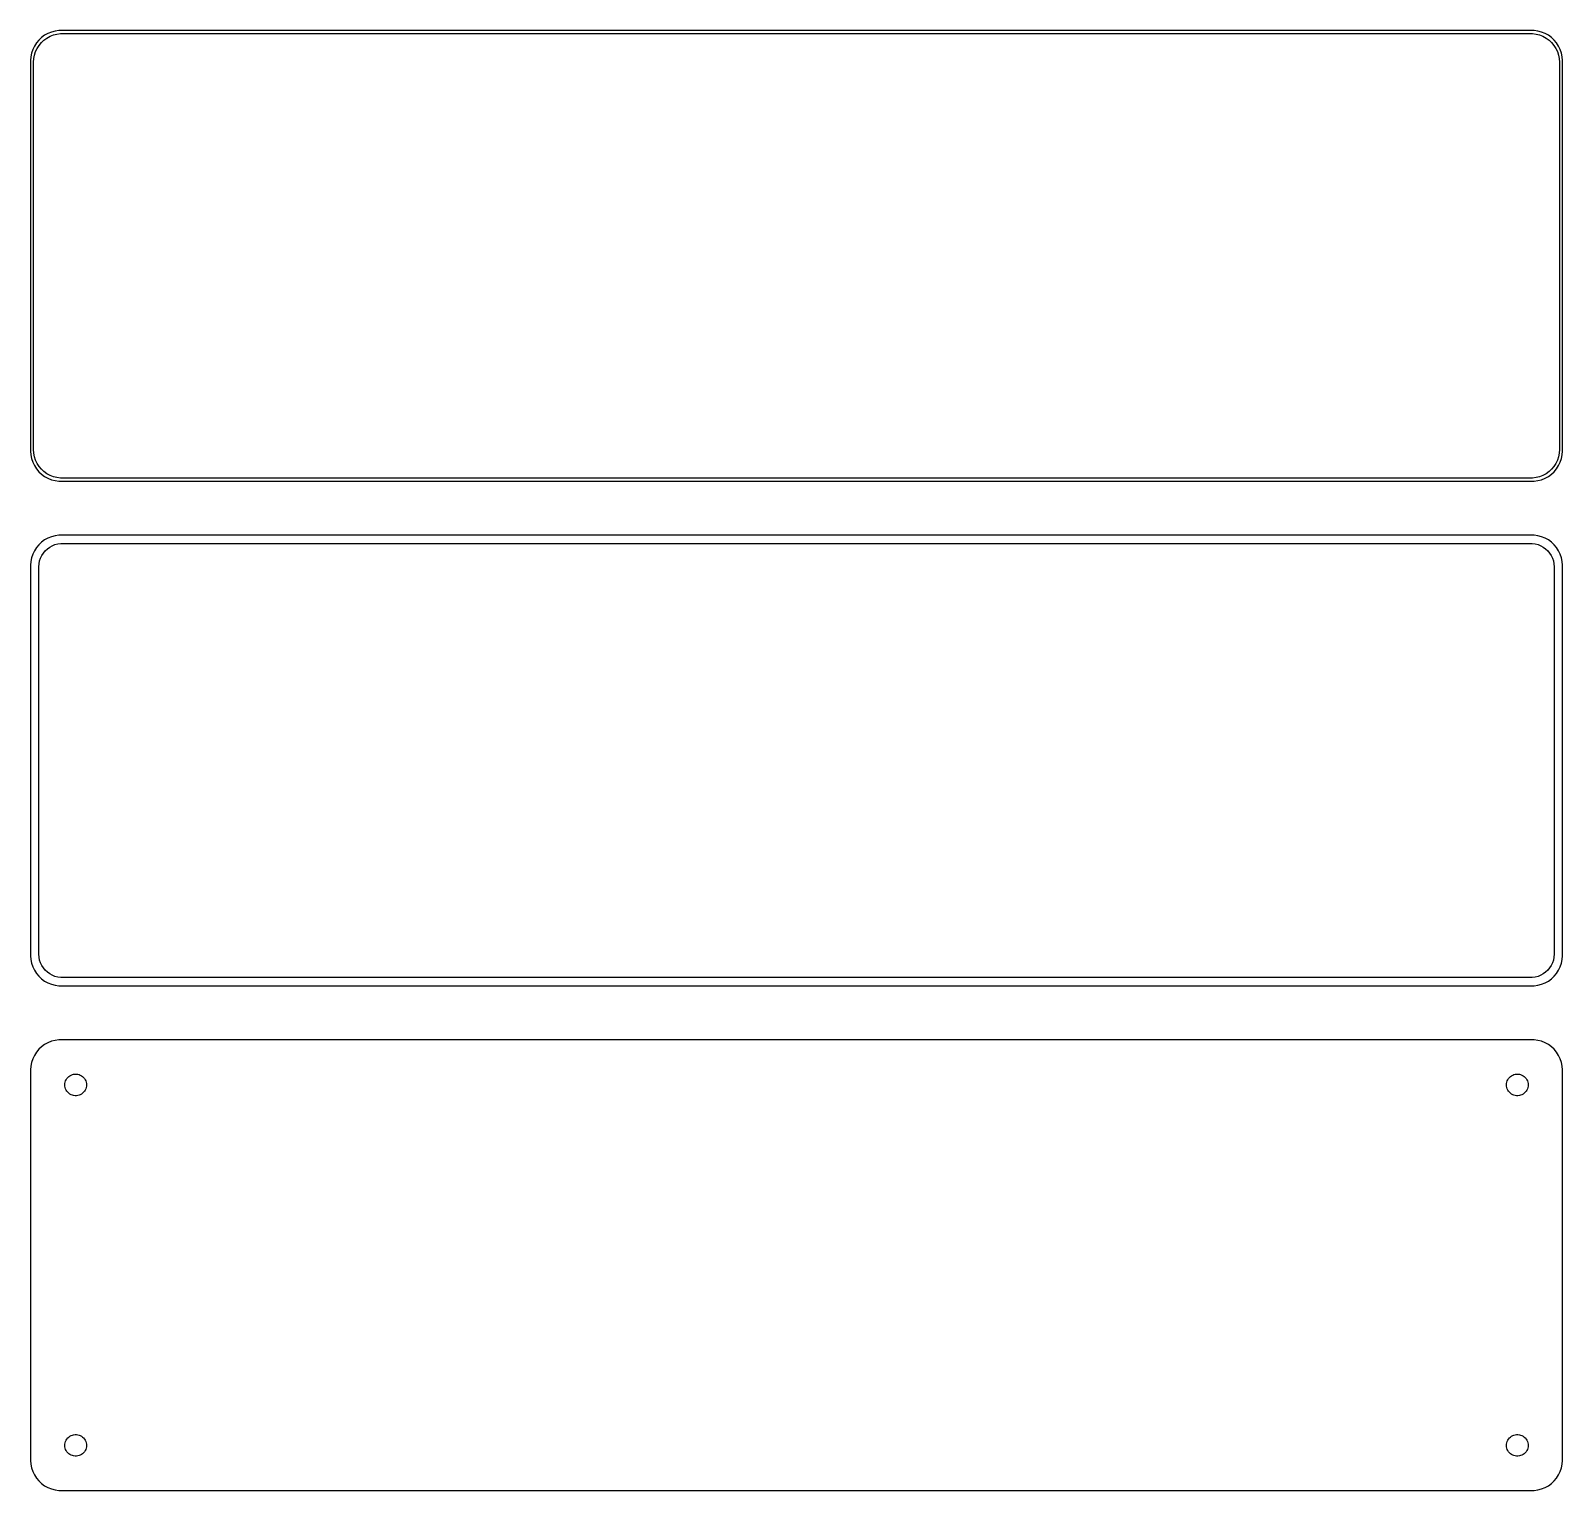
# Model space of a CAD drawing. Header units: metres. Extents: x -128 to 128, y 131 to 373.
import ezdxf

# ---------------------------------------------------------------- set-up
doc = ezdxf.new("R2010")
doc.units = ezdxf.units.M

msp = doc.modelspace()

# ---------------------------------------------------------------- linework, layer by layer
for p, q in [((-125.687, 372.353), (-126.145, 371.923)), ((-125.179, 372.722), (-125.687, 372.353)), ((-124.629, 373.024), (-125.179, 372.722)), ((-124.795, 372.261), (-124.272, 372.548)), ((-124.045, 373.255), (-124.629, 373.024)), ((-124.272, 372.548), (-123.718, 372.768)), ((-123.437, 373.411), (-124.045, 373.255)), ((-123.718, 372.768), (-123.14, 372.916)), ((-122.814, 373.49), (-123.437, 373.411)), ((-123.14, 372.916), (-122.548, 372.991)), ((122.814, 373.49), (-122.814, 373.49)), ((-122.548, 372.991), (122.548, 372.991)), ((122.548, 372.991), (123.14, 372.916)), ((123.437, 373.411), (122.814, 373.49)), ((123.14, 372.916), (123.718, 372.768)), ((124.045, 373.255), (123.437, 373.411)), ((123.718, 372.768), (124.272, 372.548)), ((124.629, 373.024), (124.045, 373.255)), ((124.272, 372.548), (124.795, 372.261)), ((125.179, 372.722), (124.629, 373.024)), ((125.687, 372.353), (125.179, 372.722)), ((126.145, 371.923), (125.687, 372.353)), ((-127.149, 370.341), (-127.343, 369.743)), ((-126.882, 370.909), (-127.149, 370.341)), ((-126.545, 371.439), (-126.882, 370.909)), ((-126.851, 369.431), (-126.666, 369.999)), ((-126.666, 369.999), (-126.412, 370.538)), ((-126.145, 371.923), (-126.545, 371.439)), ((-126.412, 370.538), (-126.093, 371.042)), ((-126.093, 371.042), (-125.713, 371.502)), ((-125.713, 371.502), (-125.278, 371.91)), ((-125.278, 371.91), (-124.795, 372.261)), ((124.795, 372.261), (125.278, 371.91)), ((125.278, 371.91), (125.713, 371.502)), ((125.713, 371.502), (126.093, 371.042)), ((126.093, 371.042), (126.412, 370.538)), ((126.545, 371.439), (126.145, 371.923)), ((126.412, 370.538), (126.666, 369.999)), ((126.882, 370.909), (126.545, 371.439)), ((126.666, 369.999), (126.851, 369.431)), ((127.149, 370.341), (126.882, 370.909)), ((127.343, 369.743), (127.149, 370.341)), ((-127.461, 369.127), (-127.5, 368.5)), ((-127.5, 368.5), (-127.5, 303.5)), ((-127.343, 369.743), (-127.461, 369.127)), ((-127, 368.25), (-126.963, 368.845)), ((-127, 303.75), (-127, 368.25)), ((-126.963, 368.845), (-126.851, 369.431)), ((126.851, 369.431), (126.963, 368.845)), ((126.963, 368.845), (127, 368.25)), ((127, 368.25), (127, 303.75)), ((127.461, 369.127), (127.343, 369.743)), ((127.5, 368.5), (127.461, 369.127)), ((127.5, 303.5), (127.5, 368.5)), ((-127.5, 303.5), (-127.461, 302.873)), ((-126.963, 303.155), (-127, 303.75)), ((127, 303.75), (126.963, 303.155)), ((127.461, 302.873), (127.5, 303.5)), ((-127.461, 302.873), (-127.343, 302.257)), ((-127.343, 302.257), (-127.149, 301.659)), ((-127.149, 301.659), (-126.882, 301.091)), ((-126.851, 302.569), (-126.963, 303.155)), ((-126.882, 301.091), (-126.545, 300.561)), ((-126.666, 302.001), (-126.851, 302.569)), ((-126.412, 301.462), (-126.666, 302.001)), ((-126.093, 300.958), (-126.412, 301.462)), ((-125.713, 300.498), (-126.093, 300.958)), ((126.093, 300.958), (125.713, 300.498)), ((126.412, 301.462), (126.093, 300.958)), ((126.666, 302.001), (126.412, 301.462)), ((126.545, 300.561), (126.882, 301.091)), ((126.851, 302.569), (126.666, 302.001)), ((126.963, 303.155), (126.851, 302.569)), ((126.882, 301.091), (127.149, 301.659)), ((127.149, 301.659), (127.343, 302.257)), ((127.343, 302.257), (127.461, 302.873)), ((-126.545, 300.561), (-126.145, 300.077)), ((-126.145, 300.077), (-125.687, 299.647)), ((-125.278, 300.09), (-125.713, 300.498)), ((-125.687, 299.647), (-125.179, 299.278)), ((-124.795, 299.739), (-125.278, 300.09)), ((-125.179, 299.278), (-124.629, 298.976)), ((-124.272, 299.452), (-124.795, 299.739)), ((-124.629, 298.976), (-124.045, 298.745)), ((-123.718, 299.232), (-124.272, 299.452)), ((-124.045, 298.745), (-123.437, 298.589)), ((-123.14, 299.084), (-123.718, 299.232)), ((-123.437, 298.589), (-122.814, 298.51)), ((-122.548, 299.009), (-123.14, 299.084)), ((-122.814, 298.51), (122.814, 298.51)), ((122.548, 299.009), (-122.548, 299.009)), ((123.14, 299.084), (122.548, 299.009)), ((122.814, 298.51), (123.437, 298.589)), ((123.718, 299.232), (123.14, 299.084)), ((123.437, 298.589), (124.045, 298.745)), ((124.272, 299.452), (123.718, 299.232)), ((124.045, 298.745), (124.629, 298.976)), ((124.795, 299.739), (124.272, 299.452)), ((124.629, 298.976), (125.179, 299.278)), ((125.278, 300.09), (124.795, 299.739)), ((125.179, 299.278), (125.687, 299.647)), ((125.713, 300.498), (125.278, 300.09)), ((125.687, 299.647), (126.145, 300.077)), ((126.145, 300.077), (126.545, 300.561)), ((-125.687, 288.353), (-126.145, 287.923)), ((-125.179, 288.722), (-125.687, 288.353)), ((-124.629, 289.024), (-125.179, 288.722)), ((-124.045, 289.255), (-124.629, 289.024)), ((-123.437, 289.411), (-124.045, 289.255)), ((-122.814, 289.49), (-123.437, 289.411)), ((122.814, 289.49), (-122.814, 289.49)), ((123.437, 289.411), (122.814, 289.49)), ((124.045, 289.255), (123.437, 289.411)), ((124.629, 289.024), (124.045, 289.255)), ((125.179, 288.722), (124.629, 289.024)), ((125.687, 288.353), (125.179, 288.722)), ((126.145, 287.923), (125.687, 288.353)), ((-127.343, 285.743), (-127.461, 285.127)), ((-127.149, 286.341), (-127.343, 285.743)), ((-126.882, 286.909), (-127.149, 286.341)), ((-126.545, 287.439), (-126.882, 286.909)), ((-126.145, 287.923), (-126.545, 287.439)), ((-125.998, 285.212), (-125.848, 285.674)), ((-125.848, 285.674), (-125.641, 286.114)), ((-125.641, 286.114), (-125.38, 286.524)), ((-125.38, 286.524), (-125.071, 286.899)), ((-125.071, 286.899), (-124.716, 287.231)), ((-124.716, 287.231), (-124.323, 287.517)), ((-124.323, 287.517), (-123.898, 287.751)), ((-123.898, 287.751), (-123.446, 287.93)), ((-123.446, 287.93), (-122.975, 288.051)), ((-122.975, 288.051), (-122.493, 288.112)), ((-122.493, 288.112), (122.493, 288.112)), ((122.493, 288.112), (122.975, 288.051)), ((122.975, 288.051), (123.446, 287.93)), ((123.446, 287.93), (123.898, 287.751)), ((123.898, 287.751), (124.323, 287.517)), ((124.323, 287.517), (124.716, 287.231)), ((124.716, 287.231), (125.071, 286.899)), ((125.071, 286.899), (125.38, 286.524)), ((125.38, 286.524), (125.641, 286.114)), ((125.641, 286.114), (125.848, 285.674)), ((125.848, 285.674), (125.998, 285.212)), ((126.545, 287.439), (126.145, 287.923)), ((126.882, 286.909), (126.545, 287.439)), ((127.149, 286.341), (126.882, 286.909)), ((127.343, 285.743), (127.149, 286.341)), ((127.461, 285.127), (127.343, 285.743)), ((-127.461, 285.127), (-127.5, 284.5)), ((-127.5, 284.5), (-127.5, 219.5)), ((-126.119, 284.25), (-126.089, 284.735)), ((-126.119, 219.75), (-126.119, 284.25)), ((-126.089, 284.735), (-125.998, 285.212)), ((125.998, 285.212), (126.089, 284.735)), ((126.089, 284.735), (126.119, 284.25)), ((126.119, 284.25), (126.119, 219.75)), ((127.5, 284.5), (127.461, 285.127)), ((127.5, 219.5), (127.5, 284.5)), ((-127.5, 219.5), (-127.461, 218.873)), ((-126.089, 219.265), (-126.119, 219.75)), ((126.119, 219.75), (126.089, 219.265)), ((127.461, 218.873), (127.5, 219.5)), ((-127.461, 218.873), (-127.343, 218.257)), ((-127.343, 218.257), (-127.149, 217.659)), ((-127.149, 217.659), (-126.882, 217.091)), ((-126.882, 217.091), (-126.545, 216.561)), ((-125.998, 218.788), (-126.089, 219.265)), ((-125.848, 218.326), (-125.998, 218.788)), ((-125.641, 217.886), (-125.848, 218.326)), ((-125.38, 217.476), (-125.641, 217.886)), ((-125.071, 217.101), (-125.38, 217.476)), ((-124.716, 216.769), (-125.071, 217.101)), ((-124.323, 216.483), (-124.716, 216.769)), ((124.716, 216.769), (124.323, 216.483)), ((125.071, 217.101), (124.716, 216.769)), ((125.38, 217.476), (125.071, 217.101)), ((125.641, 217.886), (125.38, 217.476)), ((125.848, 218.326), (125.641, 217.886)), ((125.998, 218.788), (125.848, 218.326)), ((126.089, 219.265), (125.998, 218.788)), ((126.545, 216.561), (126.882, 217.091)), ((126.882, 217.091), (127.149, 217.659)), ((127.149, 217.659), (127.343, 218.257)), ((127.343, 218.257), (127.461, 218.873)), ((-126.545, 216.561), (-126.145, 216.077)), ((-126.145, 216.077), (-125.687, 215.647)), ((-125.687, 215.647), (-125.179, 215.278)), ((-125.179, 215.278), (-124.629, 214.976)), ((-124.629, 214.976), (-124.045, 214.745)), ((-123.898, 216.249), (-124.323, 216.483)), ((-124.045, 214.745), (-123.437, 214.589)), ((-123.446, 216.07), (-123.898, 216.249)), ((-122.975, 215.949), (-123.446, 216.07)), ((-123.437, 214.589), (-122.814, 214.51)), ((-122.493, 215.888), (-122.975, 215.949)), ((-122.814, 214.51), (122.814, 214.51)), ((122.493, 215.888), (-122.493, 215.888)), ((122.975, 215.949), (122.493, 215.888)), ((122.814, 214.51), (123.437, 214.589)), ((123.446, 216.07), (122.975, 215.949)), ((123.437, 214.589), (124.045, 214.745)), ((123.898, 216.249), (123.446, 216.07)), ((124.323, 216.483), (123.898, 216.249)), ((124.045, 214.745), (124.629, 214.976)), ((124.629, 214.976), (125.179, 215.278)), ((125.179, 215.278), (125.687, 215.647)), ((125.687, 215.647), (126.145, 216.077)), ((126.145, 216.077), (126.545, 216.561)), ((-125.687, 204.353), (-126.145, 203.923)), ((-125.179, 204.722), (-125.687, 204.353)), ((-124.629, 205.024), (-125.179, 204.722)), ((-124.045, 205.255), (-124.629, 205.024)), ((-123.437, 205.411), (-124.045, 205.255)), ((-122.814, 205.49), (-123.437, 205.411)), ((122.814, 205.49), (-122.814, 205.49)), ((123.437, 205.411), (122.814, 205.49)), ((124.045, 205.255), (123.437, 205.411)), ((124.629, 205.024), (124.045, 205.255)), ((125.179, 204.722), (124.629, 205.024)), ((125.687, 204.353), (125.179, 204.722)), ((126.145, 203.923), (125.687, 204.353)), ((-127.343, 201.743), (-127.461, 201.127)), ((-127.149, 202.341), (-127.343, 201.743)), ((-126.882, 202.909), (-127.149, 202.341)), ((-126.545, 203.439), (-126.882, 202.909)), ((-126.145, 203.923), (-126.545, 203.439)), ((126.545, 203.439), (126.145, 203.923)), ((126.882, 202.909), (126.545, 203.439)), ((127.149, 202.341), (126.882, 202.909)), ((127.343, 201.743), (127.149, 202.341)), ((127.461, 201.127), (127.343, 201.743)), ((-127.461, 201.127), (-127.5, 200.5)), ((-127.5, 200.5), (-127.5, 135.5)), ((-121.577, 198.867), (-121.456, 199.058)), ((-121.456, 199.058), (-121.312, 199.232)), ((-121.312, 199.232), (-121.147, 199.387)), ((-121.147, 199.387), (-120.964, 199.52)), ((-120.964, 199.52), (-120.766, 199.629)), ((-120.766, 199.629), (-120.556, 199.712)), ((-120.556, 199.712), (-120.337, 199.768)), ((-120.337, 199.768), (-120.113, 199.796)), ((-120.113, 199.796), (-119.887, 199.796)), ((-119.887, 199.796), (-119.663, 199.768)), ((-119.663, 199.768), (-119.444, 199.712)), ((-119.444, 199.712), (-119.234, 199.629)), ((-119.234, 199.629), (-119.036, 199.52)), ((-119.036, 199.52), (-118.853, 199.387)), ((-118.853, 199.387), (-118.688, 199.232)), ((-118.688, 199.232), (-118.544, 199.058)), ((-118.544, 199.058), (-118.423, 198.867)), ((118.423, 198.867), (118.544, 199.058)), ((118.544, 199.058), (118.688, 199.232)), ((118.688, 199.232), (118.853, 199.387)), ((118.853, 199.387), (119.036, 199.52)), ((119.036, 199.52), (119.234, 199.629)), ((119.234, 199.629), (119.444, 199.712)), ((119.444, 199.712), (119.663, 199.768)), ((119.663, 199.768), (119.887, 199.796)), ((119.887, 199.796), (120.113, 199.796)), ((120.113, 199.796), (120.337, 199.768)), ((120.337, 199.768), (120.556, 199.712)), ((120.556, 199.712), (120.766, 199.629)), ((120.766, 199.629), (120.964, 199.52)), ((120.964, 199.52), (121.147, 199.387)), ((121.147, 199.387), (121.312, 199.232)), ((121.312, 199.232), (121.456, 199.058)), ((121.456, 199.058), (121.577, 198.867)), ((127.5, 200.5), (127.461, 201.127)), ((127.5, 135.5), (127.5, 200.5)), ((-121.8, 198), (-121.786, 198.226)), ((-121.786, 197.774), (-121.8, 198)), ((-121.786, 198.226), (-121.743, 198.448)), ((-121.743, 197.552), (-121.786, 197.774)), ((-121.743, 198.448), (-121.674, 198.663)), ((-121.674, 197.337), (-121.743, 197.552)), ((-121.674, 198.663), (-121.577, 198.867)), ((-121.577, 197.133), (-121.674, 197.337)), ((-121.456, 196.942), (-121.577, 197.133)), ((-121.312, 196.768), (-121.456, 196.942)), ((-121.147, 196.613), (-121.312, 196.768)), ((-120.964, 196.48), (-121.147, 196.613)), ((-120.766, 196.371), (-120.964, 196.48)), ((-120.556, 196.288), (-120.766, 196.371)), ((-119.234, 196.371), (-119.444, 196.288)), ((-119.036, 196.48), (-119.234, 196.371)), ((-118.853, 196.613), (-119.036, 196.48)), ((-118.688, 196.768), (-118.853, 196.613)), ((-118.544, 196.942), (-118.688, 196.768)), ((-118.423, 197.133), (-118.544, 196.942)), ((-118.423, 198.867), (-118.326, 198.663)), ((-118.326, 197.337), (-118.423, 197.133)), ((-118.326, 198.663), (-118.257, 198.448)), ((-118.257, 197.552), (-118.326, 197.337)), ((-118.257, 198.448), (-118.214, 198.226)), ((-118.214, 197.774), (-118.257, 197.552)), ((-118.214, 198.226), (-118.2, 198)), ((-118.2, 198), (-118.214, 197.774)), ((118.2, 198), (118.214, 198.226)), ((118.214, 197.774), (118.2, 198)), ((118.214, 198.226), (118.257, 198.448)), ((118.257, 197.552), (118.214, 197.774)), ((118.257, 198.448), (118.326, 198.663)), ((118.326, 197.337), (118.257, 197.552)), ((118.326, 198.663), (118.423, 198.867)), ((118.423, 197.133), (118.326, 197.337)), ((118.544, 196.942), (118.423, 197.133)), ((118.688, 196.768), (118.544, 196.942)), ((118.853, 196.613), (118.688, 196.768)), ((119.036, 196.48), (118.853, 196.613)), ((119.234, 196.371), (119.036, 196.48)), ((119.444, 196.288), (119.234, 196.371)), ((120.766, 196.371), (120.556, 196.288)), ((120.964, 196.48), (120.766, 196.371)), ((121.147, 196.613), (120.964, 196.48)), ((121.312, 196.768), (121.147, 196.613)), ((121.456, 196.942), (121.312, 196.768)), ((121.577, 197.133), (121.456, 196.942)), ((121.577, 198.867), (121.674, 198.663)), ((121.674, 197.337), (121.577, 197.133)), ((121.674, 198.663), (121.743, 198.448)), ((121.743, 197.552), (121.674, 197.337)), ((121.743, 198.448), (121.786, 198.226)), ((121.786, 197.774), (121.743, 197.552)), ((121.786, 198.226), (121.8, 198)), ((121.8, 198), (121.786, 197.774)), ((-120.337, 196.232), (-120.556, 196.288)), ((-120.113, 196.204), (-120.337, 196.232)), ((-119.887, 196.204), (-120.113, 196.204)), ((-119.663, 196.232), (-119.887, 196.204)), ((-119.444, 196.288), (-119.663, 196.232)), ((119.663, 196.232), (119.444, 196.288)), ((119.887, 196.204), (119.663, 196.232)), ((120.113, 196.204), (119.887, 196.204)), ((120.337, 196.232), (120.113, 196.204)), ((120.556, 196.288), (120.337, 196.232)), ((-121.8, 138), (-121.786, 138.226)), ((-121.786, 137.774), (-121.8, 138)), ((-121.786, 138.226), (-121.743, 138.448)), ((-121.743, 137.552), (-121.786, 137.774)), ((-121.743, 138.448), (-121.674, 138.663)), ((-121.674, 138.663), (-121.577, 138.867)), ((-121.577, 138.867), (-121.456, 139.058)), ((-121.456, 139.058), (-121.312, 139.232)), ((-121.312, 139.232), (-121.147, 139.387)), ((-121.147, 139.387), (-120.964, 139.52)), ((-120.964, 139.52), (-120.766, 139.629)), ((-120.766, 139.629), (-120.556, 139.712)), ((-120.556, 139.712), (-120.337, 139.768)), ((-120.337, 139.768), (-120.113, 139.796)), ((-120.113, 139.796), (-119.887, 139.796)), ((-119.887, 139.796), (-119.663, 139.768)), ((-119.663, 139.768), (-119.444, 139.712)), ((-119.444, 139.712), (-119.234, 139.629)), ((-119.234, 139.629), (-119.036, 139.52)), ((-119.036, 139.52), (-118.853, 139.387)), ((-118.853, 139.387), (-118.688, 139.232)), ((-118.688, 139.232), (-118.544, 139.058)), ((-118.544, 139.058), (-118.423, 138.867)), ((-118.423, 138.867), (-118.326, 138.663)), ((-118.326, 138.663), (-118.257, 138.448)), ((-118.257, 138.448), (-118.214, 138.226)), ((-118.214, 137.774), (-118.257, 137.552)), ((-118.214, 138.226), (-118.2, 138)), ((-118.2, 138), (-118.214, 137.774)), ((118.2, 138), (118.214, 138.226)), ((118.214, 137.774), (118.2, 138)), ((118.214, 138.226), (118.257, 138.448)), ((118.257, 137.552), (118.214, 137.774)), ((118.257, 138.448), (118.326, 138.663)), ((118.326, 138.663), (118.423, 138.867)), ((118.423, 138.867), (118.544, 139.058)), ((118.544, 139.058), (118.688, 139.232)), ((118.688, 139.232), (118.853, 139.387)), ((118.853, 139.387), (119.036, 139.52)), ((119.036, 139.52), (119.234, 139.629)), ((119.234, 139.629), (119.444, 139.712)), ((119.444, 139.712), (119.663, 139.768)), ((119.663, 139.768), (119.887, 139.796)), ((119.887, 139.796), (120.113, 139.796)), ((120.113, 139.796), (120.337, 139.768)), ((120.337, 139.768), (120.556, 139.712)), ((120.556, 139.712), (120.766, 139.629)), ((120.766, 139.629), (120.964, 139.52)), ((120.964, 139.52), (121.147, 139.387)), ((121.147, 139.387), (121.312, 139.232)), ((121.312, 139.232), (121.456, 139.058)), ((121.456, 139.058), (121.577, 138.867)), ((121.577, 138.867), (121.674, 138.663)), ((121.674, 138.663), (121.743, 138.448)), ((121.743, 138.448), (121.786, 138.226)), ((121.786, 137.774), (121.743, 137.552)), ((121.786, 138.226), (121.8, 138)), ((121.8, 138), (121.786, 137.774)), ((-127.5, 135.5), (-127.461, 134.873)), ((-121.674, 137.337), (-121.743, 137.552)), ((-121.577, 137.133), (-121.674, 137.337)), ((-121.456, 136.942), (-121.577, 137.133)), ((-121.312, 136.768), (-121.456, 136.942)), ((-121.147, 136.613), (-121.312, 136.768)), ((-120.964, 136.48), (-121.147, 136.613)), ((-120.766, 136.371), (-120.964, 136.48)), ((-120.556, 136.288), (-120.766, 136.371)), ((-120.337, 136.232), (-120.556, 136.288)), ((-120.113, 136.204), (-120.337, 136.232)), ((-119.887, 136.204), (-120.113, 136.204)), ((-119.663, 136.232), (-119.887, 136.204)), ((-119.444, 136.288), (-119.663, 136.232)), ((-119.234, 136.371), (-119.444, 136.288)), ((-119.036, 136.48), (-119.234, 136.371)), ((-118.853, 136.613), (-119.036, 136.48)), ((-118.688, 136.768), (-118.853, 136.613)), ((-118.544, 136.942), (-118.688, 136.768)), ((-118.423, 137.133), (-118.544, 136.942)), ((-118.326, 137.337), (-118.423, 137.133)), ((-118.257, 137.552), (-118.326, 137.337)), ((118.326, 137.337), (118.257, 137.552)), ((118.423, 137.133), (118.326, 137.337)), ((118.544, 136.942), (118.423, 137.133)), ((118.688, 136.768), (118.544, 136.942)), ((118.853, 136.613), (118.688, 136.768)), ((119.036, 136.48), (118.853, 136.613)), ((119.234, 136.371), (119.036, 136.48)), ((119.444, 136.288), (119.234, 136.371)), ((119.663, 136.232), (119.444, 136.288)), ((119.887, 136.204), (119.663, 136.232)), ((120.113, 136.204), (119.887, 136.204)), ((120.337, 136.232), (120.113, 136.204)), ((120.556, 136.288), (120.337, 136.232)), ((120.766, 136.371), (120.556, 136.288)), ((120.964, 136.48), (120.766, 136.371)), ((121.147, 136.613), (120.964, 136.48)), ((121.312, 136.768), (121.147, 136.613)), ((121.456, 136.942), (121.312, 136.768)), ((121.577, 137.133), (121.456, 136.942)), ((121.674, 137.337), (121.577, 137.133)), ((121.743, 137.552), (121.674, 137.337)), ((127.461, 134.873), (127.5, 135.5)), ((-127.461, 134.873), (-127.343, 134.257)), ((-127.343, 134.257), (-127.149, 133.659)), ((-127.149, 133.659), (-126.882, 133.091)), ((-126.882, 133.091), (-126.545, 132.561)), ((126.545, 132.561), (126.882, 133.091)), ((126.882, 133.091), (127.149, 133.659)), ((127.149, 133.659), (127.343, 134.257)), ((127.343, 134.257), (127.461, 134.873)), ((-126.545, 132.561), (-126.145, 132.077)), ((-126.145, 132.077), (-125.687, 131.647)), ((-125.687, 131.647), (-125.179, 131.278)), ((-125.179, 131.278), (-124.629, 130.976)), ((-124.629, 130.976), (-124.045, 130.745)), ((-124.045, 130.745), (-123.437, 130.589)), ((-123.437, 130.589), (-122.814, 130.51)), ((-122.814, 130.51), (122.814, 130.51)), ((122.814, 130.51), (123.437, 130.589)), ((123.437, 130.589), (124.045, 130.745)), ((124.045, 130.745), (124.629, 130.976)), ((124.629, 130.976), (125.179, 131.278)), ((125.179, 131.278), (125.687, 131.647)), ((125.687, 131.647), (126.145, 132.077)), ((126.145, 132.077), (126.545, 132.561))]:
    msp.add_line(p, q)

doc.saveas('drawing.dxf')
